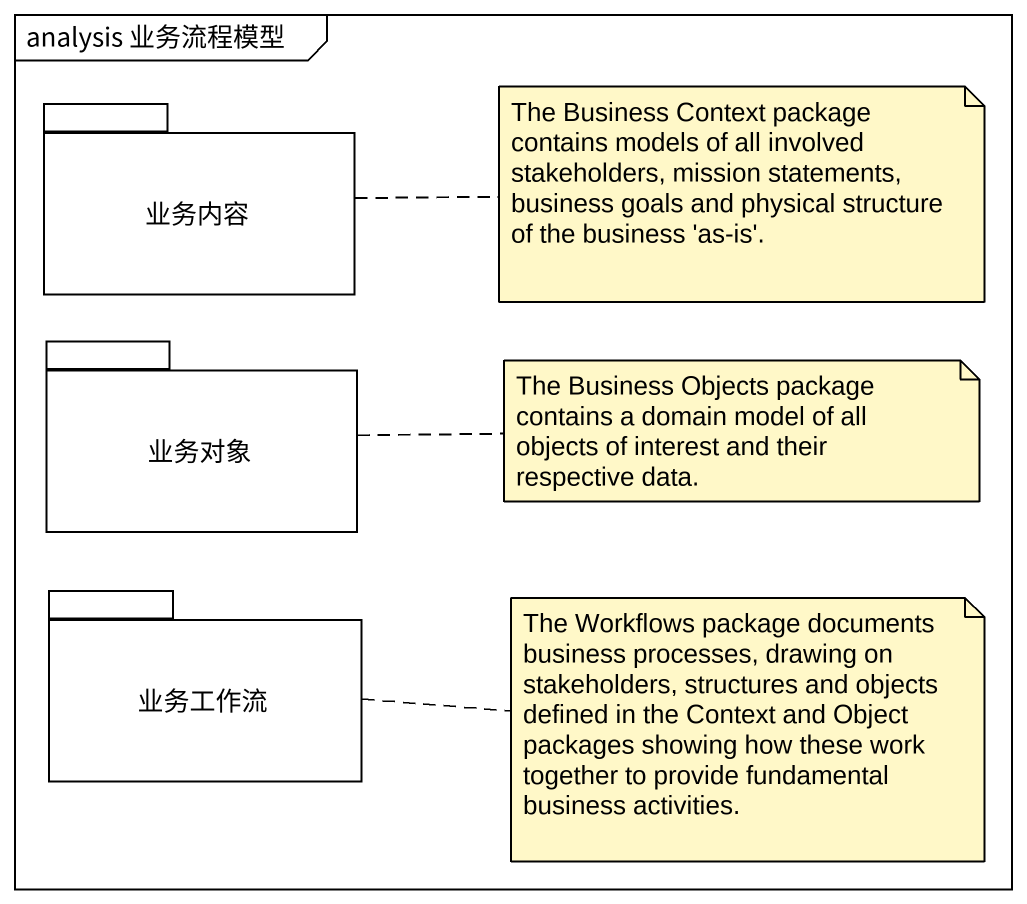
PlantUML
@startuml
mainframe analysis 业务流程模型
package 业务内容 {
}
package 业务对象 {
}
package 业务工作流 {
}
note right of 业务内容 : The Business Context package contains models of all involved stakeholders, mission statements, business goals and physical structure of the business 'as-is'.
note right of 业务对象 : The Business Objects package contains a domain model of all objects of interest and their respective data.
note right of 业务工作流 : The Workflows package documents business processes, drawing on stakeholders, structures and objects defined in the Context and Object packages showing how these work together to provide fundamental business activities.
@enduml
